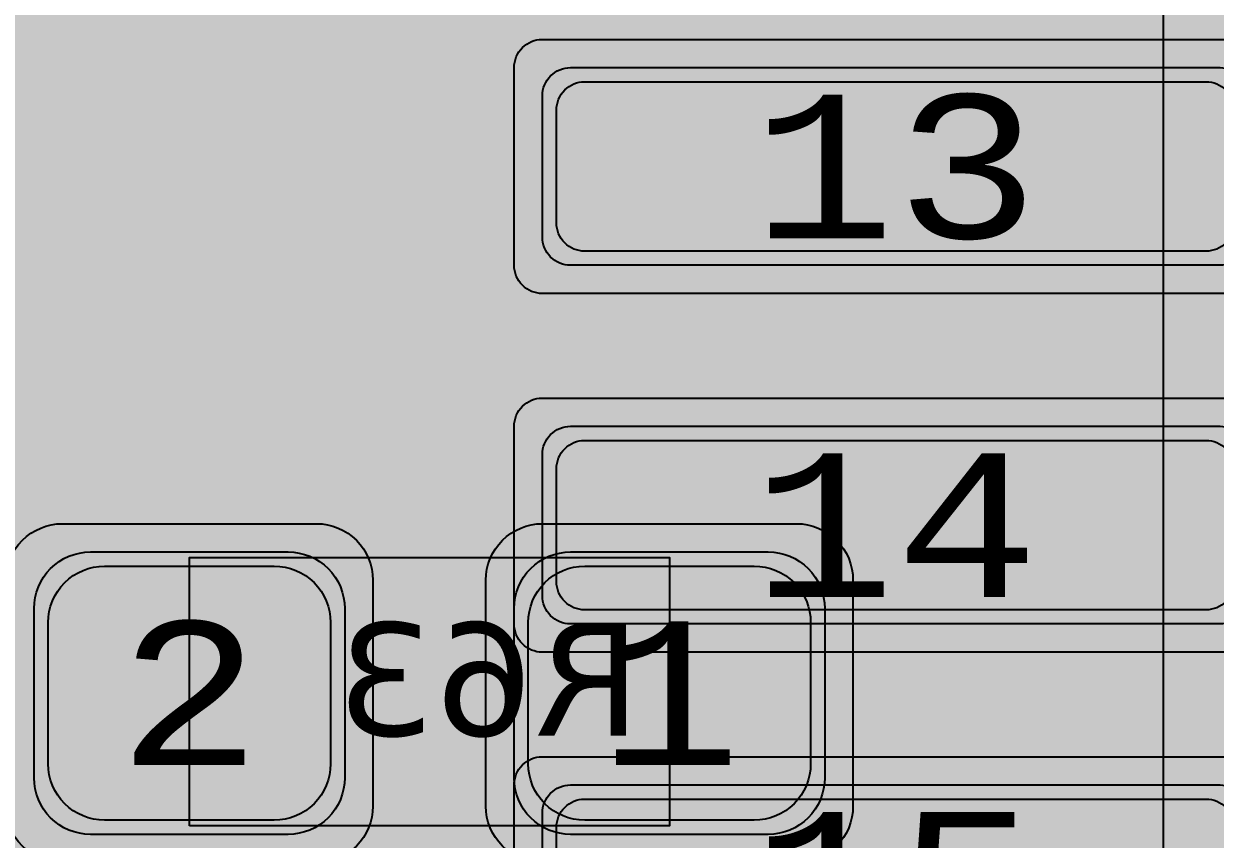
# Model space of a CAD drawing. Extents: x -28 to 199, y -61 to 255.
# Drawn here: x 135.814 to 140.033, y 96.983 to 99.87 of the extents above; entities that cross this region are included whole.
import ezdxf
from ezdxf.enums import TextEntityAlignment as Align

# ---------------------------------------------------------------- set-up
doc = ezdxf.new("R2010")
doc.units = 0
doc.header["$MEASUREMENT"] = 0
for name, color, linetype in [('ASSEMBLY_OUTLINES_BTM', 191, 'CONTINUOUS'), ('ASSEMBLY_OUTLINES_TOP', 102, 'CONTINUOUS'), ('ASSEMBLY_PART_NUMBERS_BTM', 191, 'CONTINUOUS'), ('ASSEMBLY_PART_NUMBERS_TOP', 102, 'CONTINUOUS'), ('ASSEMBLY_REF_DES_BTM', 191, 'CONTINUOUS'), ('DRILL_DRAWING', 21, 'CONTINUOUS'), ('GENERATED_SILKSCREEN_BTM', 255, 'CONTINUOUS'), ('GENERATED_SILKSCREEN_TOP', 140, 'CONTINUOUS'), ('PART_PADS_SMD_BTM', 10, 'CONTINUOUS'), ('PART_PADS_SMD_TOP', 150, 'CONTINUOUS'), ('PIN_NUMBERS_BTM', 8, 'CONTINUOUS'), ('PIN_NUMBERS_TOP', 8, 'CONTINUOUS'), ('PLACEMENT_OUTLINES_BTM', 222, 'CONTINUOUS'), ('PLACEMENT_OUTLINES_TOP', 130, 'CONTINUOUS'), ('PLANE_SHAPES_LAYER_2', 230, 'CONTINUOUS'), ('PLANE_SHAPES_LAYER_3', 81, 'CONTINUOUS'), ('SILKSCREEN_OUTLINES_BTM', 211, 'CONTINUOUS'), ('SILKSCREEN_OUTLINES_TOP', 150, 'CONTINUOUS'), ('SILKSCREEN_REF_DES_BTM', 211, 'CONTINUOUS'), ('SOLDERMASK_PADS_BTM', 12, 'CONTINUOUS'), ('SOLDERMASK_PADS_TOP', 180, 'CONTINUOUS'), ('SOLDERPASTE_PADS_BTM', 12, 'CONTINUOUS'), ('SOLDERPASTE_PADS_TOP', 180, 'CONTINUOUS'), ('TRACES_LAYER_BOTTOM', 10, 'CONTINUOUS'), ('TRACES_LAYER_TOP', 150, 'CONTINUOUS')]:
    doc.layers.add(name, color=color, linetype=linetype)
doc.styles.add('COURIER_NEW', font='COUR.TTF')
doc.styles.add('VERDANA', font='verdana.TTF')
doc.styles.add('VERIBEST_GERBER_0', font='txt')

msp = doc.modelspace()

# ---------------------------------------------------------------- hatches: boundary and pattern name
at = {"layer": 'PLANE_SHAPES_LAYER_2'}
h = msp.add_hatch(color=256, dxfattribs=at)
h.paths.add_polyline_path([(169.5, 129.25), (149.5, 129.25), (142.25, 122), (142.25, 90.5), (147.5, 90.5), (147.5, 80), (154, 80), (154, 69.25), (131.75, 69.25), (131.75, 73.25), (121.25, 73.25), (121.25, 81), (110.5, 81), (110.5, 125.75), (106.5, 125.75), (106.5, 128.75), (93.5, 128.75), (93.5, 120.25), (91.75, 120.25), (91.75, 121.5), (80, 121.5), (80, 118.25), (73.25, 118.25), (73.25, 124.5), (67.5, 124.5), (67.5, 128), (57.75, 128), (57.75, 120.25), (55.25, 120.25), (55.25, 121.5), (47.5, 121.5), (47.5, 119), (35, 119), (35, 134.75), (32.75, 134.75), (32.75, 159.75), (29.25, 159.75), (29.25, 175.25), (22.5, 175.25), (22.5, 195.25), (17.25, 195.25), (17.25, 198), (22.5, 198), (22.5, 216.5), (40.25, 216.5), (40.25, 235.5), (54.5, 235.5), (54.5, 254), (87.25, 254), (87.25, 236.25), (86.25, 236.25), (86.25, 228.75), (81, 228.75), (81, 218.75), (95.25, 218.75), (95.25, 194.5), (87, 194.5), (87, 172), (131.1, 172), (131.1, 208.75), (115.5, 208.75), (115.5, 213.75), (106.75, 213.75), (106.75, 218.75), (110.25, 222.25), (110.25, 226.25), (142.5, 226.25), (142.5, 221.5), (160.5, 221.5), (160.5, 240.75), (169.5, 240.75)])
h.paths.add_polyline_path([(35.5, 149.5), (41.75, 149.5), (41.75, 152), (39.25, 152), (39.25, 154), (37.75, 154), (37.75, 152), (35.5, 152)], flags=16)
h.paths.add_polyline_path([(37.5, 125.75), (37.5, 128.75), (42.75, 128.75), (42.75, 125.75)], flags=16)
h.paths.add_polyline_path([(52, 127.75), (52, 130.75), (54.25, 130.75), (54.25, 127.75)], flags=16)
h.paths.add_polyline_path([(50.75, 219.5), (50.75, 226.5), (71.75, 226.5), (71.75, 219.5)], flags=16)
h.paths.add_polyline_path([(66.5, 150.75), (66.5, 177.5), (72.25, 177.5), (72.25, 150.75)], flags=16)
h.paths.add_polyline_path([(47.25, 185.25), (73, 185.25), (73, 188.25), (70.25, 188.25), (70.25, 191), (47.25, 191)], flags=16)
h.paths.add_polyline_path([(84.5, 208), (84.5, 212.75), (85, 212.75), (85, 208)], flags=16)
h.paths.add_polyline_path([(61.5, 137.25), (87.75, 137.25), (87.75, 140.5), (84.75, 140.5), (84.75, 143), (61.5, 143)], flags=16)
h.paths.add_polyline_path([(88.75, 127), (88.75, 130), (91, 130), (91, 127)], flags=16)
h.paths.add_polyline_path([(85.5, 130.25), (85.5, 132.5), (91, 132.5), (91, 130.25)], flags=16)
h.paths.add_polyline_path([(108.75, 142.25), (135.75, 142.25), (135.75, 145.75), (132.25, 145.75), (132.25, 149), (108.75, 149)], flags=16)
h.paths.add_polyline_path([(114.25, 126.75), (140.75, 126.75), (140.75, 129.75), (137.25, 129.75), (137.25, 133), (114.25, 133)], flags=16)
h.paths.add_polyline_path([(155.25, 180.25), (166.25, 180.25), (166.25, 186.25), (152.25, 186.25), (152.25, 183), (155.25, 183)], flags=16)
at = {"layer": 'PLANE_SHAPES_LAYER_3'}
h = msp.add_hatch(color=256, dxfattribs=at)
h.paths.add_polyline_path([(169.5, 129.25), (149.5, 129.25), (142.25, 122), (142.25, 90.5), (147.5, 90.5), (147.5, 80), (154, 80), (154, 69.25), (131.75, 69.25), (131.75, 73.25), (121.25, 73.25), (121.25, 81), (110.5, 81), (110.5, 125.75), (106.5, 125.75), (106.5, 128.75), (93.5, 128.75), (93.5, 120.25), (91.75, 120.25), (91.75, 121.5), (80, 121.5), (80, 118.25), (73.25, 118.25), (73.25, 124.5), (67.5, 124.5), (67.5, 127.75), (58.25, 127.75), (58.25, 130.25), (88.75, 130.25), (88.75, 127), (91, 127), (91, 132.5), (55, 132.5), (55, 131.25), (52, 131.25), (52, 127.75), (55, 127.75), (55, 127.25), (57.75, 127.25), (57.75, 120.25), (55.25, 120.25), (55.25, 121.5), (47.5, 121.5), (47.5, 119), (35, 119), (35, 134.75), (32.75, 134.75), (32.75, 159.75), (29.25, 159.75), (29.25, 175.25), (22.5, 175.25), (22.5, 195.25), (17.25, 195.25), (17.25, 198), (22.5, 198), (22.5, 216.5), (40.25, 216.5), (40.25, 235.5), (54.5, 235.5), (54.5, 254), (87.25, 254), (87.25, 236.25), (86.25, 236.25), (86.25, 228.75), (81, 228.75), (81, 218.75), (95.25, 218.75), (95.25, 194.5), (87, 194.5), (87, 172), (131.1, 172), (131.1, 208.75), (115.5, 208.75), (115.5, 213.75), (106.75, 213.75), (106.75, 218.75), (110.25, 222.25), (110.25, 226.25), (142.5, 226.25), (142.5, 221.5), (160.5, 221.5), (160.5, 240.75), (169.5, 240.75)])
h.paths.add_polyline_path([(35.5, 149.5), (41.75, 149.5), (41.75, 152), (39.25, 152), (39.25, 154), (37.75, 154), (37.75, 152), (35.5, 152)], flags=16)
h.paths.add_polyline_path([(37.5, 125.75), (37.5, 128.75), (42.75, 128.75), (42.75, 125.75)], flags=16)
h.paths.add_polyline_path([(50.75, 219.5), (50.75, 226.5), (71.75, 226.5), (71.75, 219.5)], flags=16)
h.paths.add_polyline_path([(66.5, 150.75), (66.5, 177.5), (72.25, 177.5), (72.25, 150.75)], flags=16)
h.paths.add_polyline_path([(47.25, 185.25), (73, 185.25), (73, 188.25), (70.25, 188.25), (70.25, 191), (47.25, 191)], flags=16)
h.paths.add_polyline_path([(84.5, 208), (84.5, 212.75), (85, 212.75), (85, 208)], flags=16)
h.paths.add_polyline_path([(61.5, 137.25), (87.75, 137.25), (87.75, 140.5), (84.75, 140.5), (84.75, 143), (61.5, 143)], flags=16)
h.paths.add_polyline_path([(108.75, 142.25), (135.75, 142.25), (135.75, 145.75), (132.25, 145.75), (132.25, 149), (108.75, 149)], flags=16)
h.paths.add_polyline_path([(114.25, 126.75), (140.75, 126.75), (140.75, 129.75), (137.25, 129.75), (137.25, 133), (114.25, 133)], flags=16)
h.paths.add_polyline_path([(155.25, 180.25), (166.25, 180.25), (166.25, 186.25), (152.25, 186.25), (152.25, 183), (155.25, 183)], flags=16)

# ---------------------------------------------------------------- linework, layer by layer
at = {"layer": 'ASSEMBLY_OUTLINES_BTM'}
msp.add_lwpolyline([(136.4, 97.03), (136.4, 97.98), (138.1, 97.98), (138.1, 97.03)], close=True, dxfattribs=at)
at = {"layer": 'ASSEMBLY_OUTLINES_TOP', "const_width": 0.2}
msp.add_lwpolyline([(139.850002, 94.75), (139.850002, 105.25), (147.450002, 105.25), (147.450002, 94.75)], close=True, dxfattribs=at)
at = {"layer": 'GENERATED_SILKSCREEN_BTM', "const_width": 0.15}
for points in [[(136.8582, 99.6848), (136.6566, 99.5204), (136.6518, 99.5144), (136.6494, 99.5048), (136.6506, 99.4976), (136.653, 99.4916), (136.6566, 99.4868), (136.6626, 99.482), (136.6686, 99.4784), (136.6746, 99.4772), (136.6806, 99.4772), (136.6854, 99.4808), (136.8822, 99.6404), (137.271, 99.6404), (137.4558, 99.4892), (137.4558, 99.0584), (137.2926, 99.1916), (137.2878, 99.1928), (137.2854, 99.194), (137.2842, 99.194), (137.2842, 99.1952), (137.2782, 99.1964), (136.8738, 99.1964), (136.869, 99.1952), (136.869, 99.194), (136.8666, 99.194), (136.863, 99.1928), (136.8594, 99.1916), (136.6566, 99.0284), (136.6554, 99.0248), (136.653, 99.0236), (136.6518, 99.0224), (136.6518, 99.02), (136.6494, 99.0116), (136.6482, 99.008), (136.6482, 98.678), (136.6494, 98.672), (136.6518, 98.6672), (136.653, 98.6624), (136.6566, 98.6588), (136.8582, 98.4944), (136.8642, 98.492), (136.8654, 98.4908), (136.869, 98.4908), (136.8702, 98.4896), (136.8714, 98.4896), (136.8738, 98.4896), (137.2782, 98.4896), (137.283, 98.4908), (137.2878, 98.492), (137.2926, 98.4944), (137.4942, 98.6588), (137.4978, 98.6612), (137.499, 98.6624), (137.5014, 98.666), (137.5038, 98.6744), (137.505, 98.678), (137.505, 99.5012), (137.5038, 99.5072), (137.5014, 99.512), (137.499, 99.5144), (137.4978, 99.5168), (137.4942, 99.5204), (137.2926, 99.6848), (137.2878, 99.686), (137.2854, 99.6872), (137.283, 99.6884), (137.2782, 99.6896), (136.8738, 99.6896), (136.869, 99.6884), (136.8666, 99.6872), (136.863, 99.686), (136.8582, 99.6848)], [(137.9922, 99.6848), (137.7906, 99.5204), (137.787, 99.5144), (137.7858, 99.5096), (137.7834, 99.506), (137.7822, 99.5012), (137.7822, 99.3368), (137.7834, 99.332), (137.7858, 99.3248), (137.787, 99.3188), (137.7906, 99.3164), (138.5898, 98.6672), (138.5898, 98.5388), (137.8062, 98.5388), (137.7978, 98.5364), (137.7906, 98.5316), (137.787, 98.5232), (137.7858, 98.5136), (137.787, 98.5052), (137.7906, 98.4968), (137.7978, 98.492), (137.8062, 98.4896), (138.615, 98.4896), (138.6246, 98.492), (138.6306, 98.498), (138.6366, 98.504), (138.639, 98.5136), (138.639, 98.678), (138.6378, 98.6816), (138.6354, 98.69), (138.633, 98.6936), (138.6318, 98.696), (138.6282, 98.6984), (137.8302, 99.3488), (137.8302, 99.4892), (138.0174, 99.6404), (138.405, 99.6404), (138.6006, 99.4808), (138.609, 99.4784), (138.6174, 99.4796), (138.6246, 99.4832), (138.6306, 99.4904), (138.6342, 99.4976), (138.6354, 99.506), (138.6342, 99.5144), (138.6318, 99.518), (138.6282, 99.5204), (138.4266, 99.6848), (138.4218, 99.686), (138.4194, 99.6872), (138.417, 99.6884), (138.4122, 99.6896), (138.0078, 99.6896), (138.003, 99.6884), (138.0006, 99.6872), (137.997, 99.686), (137.9922, 99.6848)], [(139.5582, 98.4944), (139.7598, 98.6588), (139.7658, 98.6624), (139.767, 98.6672), (139.7694, 98.672), (139.7706, 98.678), (139.7706, 99.5012), (139.7694, 99.5072), (139.767, 99.512), (139.7646, 99.5144), (139.7634, 99.5168), (139.761, 99.5204), (139.5582, 99.6848), (139.5546, 99.686), (139.551, 99.6872), (139.5498, 99.6884), (139.545, 99.6896), (139.1406, 99.6896), (139.1346, 99.6884), (139.1322, 99.6872), (139.1286, 99.686), (139.125, 99.6848), (138.9222, 99.5204), (138.9174, 99.5144), (138.915, 99.5048), (138.9162, 99.4976), (138.9186, 99.4916), (138.9222, 99.4868), (138.9282, 99.482), (138.9342, 99.4784), (138.9402, 99.4772), (138.9462, 99.4772), (138.951, 99.4808), (139.149, 99.6404), (139.5366, 99.6404), (139.7214, 99.4892), (139.7214, 98.69), (139.5366, 98.5388), (139.149, 98.5388), (138.951, 98.6984), (138.9462, 98.7008), (138.9402, 98.702), (138.9342, 98.7008), (138.9282, 98.6972), (138.9222, 98.6924), (138.9186, 98.6864), (138.9162, 98.6792), (138.915, 98.672), (138.9174, 98.6648), (138.9222, 98.6588), (139.125, 98.4944), (139.1298, 98.492), (139.131, 98.4908), (139.1346, 98.4908), (139.1358, 98.4896), (139.137, 98.4896), (139.1406, 98.4896), (139.545, 98.4896), (139.5498, 98.4908), (139.5546, 98.492), (139.5582, 98.4944)], [(140.1078, 99.5612), (140.1018, 99.5552), (140.0994, 99.548), (140.1006, 99.5396), (140.1042, 99.5312), (140.1114, 99.5252)], [(137.4558, 98.996), (137.4558, 98.69), (137.271, 98.5388), (136.8834, 98.5388), (136.6962, 98.69), (136.6962, 98.996), (136.8834, 99.1484), (137.271, 99.1484), (137.4558, 98.996)], [(140.259, 99.11), (140.0562, 98.9456), (140.0526, 98.9408), (140.0514, 98.9348), (140.0502, 98.9312), (140.049, 98.9276), (140.0478, 98.9252), (140.0478, 98.678), (140.049, 98.6744), (140.0514, 98.666), (140.0526, 98.6636), (140.0562, 98.6588), (140.2578, 98.4944)], [(140.283, 98.5388), (140.0958, 98.69), (140.0958, 98.9132), (140.283, 99.0656)], [(139.5388, 97.1796), (139.674, 97.2892), (139.6764, 97.2908), (139.678, 97.2932), (139.6788, 97.2956), (139.6788, 97.298), (139.678, 97.3036), (139.6748, 97.3092), (139.6708, 97.3132), (139.666, 97.3164), (139.6604, 97.3172), (139.6548, 97.3156), (139.5244, 97.2092), (139.266, 97.2092), (139.1412, 97.31), (139.1412, 97.4588), (139.2644, 97.5604), (139.3972, 97.5604), (139.4036, 97.562), (139.4076, 97.5652), (139.41, 97.5708), (139.4108, 97.5764), (139.41, 97.582), (139.4076, 97.5868), (139.4036, 97.5908), (139.3972, 97.5924), (139.2644, 97.5924), (139.1412, 97.694), (139.1412, 97.8428), (139.266, 97.9436), (139.5244, 97.9436), (139.6548, 97.8372), (139.6604, 97.8356), (139.666, 97.8364), (139.6708, 97.8388), (139.6748, 97.8436), (139.678, 97.8484), (139.6788, 97.854), (139.6788, 97.8572), (139.678, 97.8596), (139.6764, 97.862), (139.674, 97.8636), (139.5388, 97.9732), (139.5364, 97.974), (139.534, 97.9748), (139.5332, 97.9756), (139.53, 97.9764), (139.2604, 97.9764), (139.2564, 97.9756), (139.2548, 97.9748), (139.2532, 97.974), (139.25, 97.9732), (139.1148, 97.8636), (139.1124, 97.8596), (139.1116, 97.8564), (139.11, 97.854), (139.1092, 97.8508), (139.1092, 97.686), (139.11, 97.6836), (139.1116, 97.678), (139.1124, 97.674), (139.1148, 97.6724), (139.2324, 97.5764), (139.1148, 97.4804), (139.114, 97.4788), (139.1124, 97.4772), (139.1116, 97.4764), (139.1116, 97.4748), (139.11, 97.4692), (139.1092, 97.4668), (139.1092, 97.302), (139.11, 97.298), (139.1116, 97.2948), (139.1124, 97.2916), (139.1148, 97.2892), (139.25, 97.1796), (139.2532, 97.178), (139.254, 97.1772), (139.2564, 97.1772), (139.2572, 97.1764), (139.258, 97.1764), (139.2604, 97.1764), (139.53, 97.1764), (139.5332, 97.1772), (139.5364, 97.178), (139.5388, 97.1796)], [(140.0052, 97.9732), (139.8708, 97.8636), (139.8676, 97.8596), (139.866, 97.8532), (139.8668, 97.8484), (139.8684, 97.8444), (139.8708, 97.8412), (139.8748, 97.838), (139.8788, 97.8356), (139.8828, 97.8348), (139.8868, 97.8348), (139.89, 97.8372), (140.0212, 97.9436), (140.2804, 97.9436)], [(140.2852, 97.9764), (140.0156, 97.9764), (140.0124, 97.9756), (140.0108, 97.9748), (140.0084, 97.974), (140.0052, 97.9732)], [(140.2852, 97.6476), (140.0156, 97.6476), (140.0124, 97.6468), (140.0124, 97.646), (140.0108, 97.646), (140.0084, 97.6452), (140.006, 97.6444), (139.8708, 97.5356), (139.87, 97.5332), (139.8684, 97.5324), (139.8676, 97.5316), (139.8676, 97.53), (139.866, 97.5244), (139.8652, 97.522), (139.8652, 97.302), (139.866, 97.298), (139.8676, 97.2948), (139.8684, 97.2916), (139.8708, 97.2892), (140.0052, 97.1796), (140.0092, 97.178), (140.01, 97.1772), (140.0124, 97.1772), (140.0132, 97.1764), (140.014, 97.1764), (140.0156, 97.1764), (140.2852, 97.1764)], [(140.4036, 97.514), (140.4036, 97.31), (140.2804, 97.2092), (140.022, 97.2092), (139.8972, 97.31), (139.8972, 97.514), (140.022, 97.6156), (140.2804, 97.6156), (140.4036, 97.514)]]:
    msp.add_lwpolyline(points, dxfattribs=at)
for points in [[(137.542098, 97.980005, 1.22306e-05), (137.542089, 97.979995), (136.957911, 97.979995, 1.22306e-05), (136.957902, 97.980005), (137.542098, 97.980005)], [(137.533844, 97.029995), (136.966156, 97.029995, 1.1642e-05), (136.966164, 97.030005), (137.533836, 97.030005, 1.1642e-05), (137.533844, 97.029995)]]:
    msp.add_lwpolyline(points, format="xyb", dxfattribs=at)
at = {"layer": 'GENERATED_SILKSCREEN_TOP', "const_width": 0.15}
for points in [[(139.849997, 99.79), (139.849997, 100.21), (139.850007, 100.21), (139.850007, 99.79)], [(139.849997, 98.52), (139.849997, 98.94), (139.850007, 98.94), (139.850007, 98.52)], [(139.849997, 97.25), (139.849997, 97.67), (139.850007, 97.67), (139.850007, 97.25)]]:
    msp.add_lwpolyline(points, close=True, dxfattribs=at)
at = {"layer": 'PART_PADS_SMD_BTM'}
for points in [[(136.95, 97.2, -0.4142135624), (136.75, 97), (136.05, 97, -0.4142135624), (135.85, 97.2), (135.85, 97.8, -0.4142135624), (136.05, 98), (136.75, 98, -0.4142135624), (136.95, 97.8)], [(138.65, 97.2, -0.4142135624), (138.45, 97), (137.75, 97, -0.4142135624), (137.55, 97.2), (137.55, 97.8, -0.4142135624), (137.75, 98), (138.45, 98, -0.4142135624), (138.65, 97.8)]]:
    msp.add_lwpolyline(points, format="xyb", close=True, dxfattribs=at)
at = {"layer": 'PART_PADS_SMD_TOP'}
for points in [[(140.150002, 99.115, -0.4142135624), (140.050002, 99.015), (137.750002, 99.015, -0.4142135624), (137.650002, 99.115), (137.650002, 99.615, -0.4142135624), (137.750002, 99.715), (140.050002, 99.715, -0.4142135624), (140.150002, 99.615)], [(140.150002, 97.845, -0.4142135624), (140.050002, 97.745), (137.750002, 97.745, -0.4142135624), (137.650002, 97.845), (137.650002, 98.345, -0.4142135624), (137.750002, 98.445), (140.050002, 98.445, -0.4142135624), (140.150002, 98.345)], [(140.150002, 96.575, -0.4142135624), (140.050002, 96.475), (137.750002, 96.475, -0.4142135624), (137.650002, 96.575), (137.650002, 97.075, -0.4142135624), (137.750002, 97.175), (140.050002, 97.175, -0.4142135624), (140.150002, 97.075)]]:
    msp.add_lwpolyline(points, format="xyb", close=True, dxfattribs=at)
at = {"layer": 'PLACEMENT_OUTLINES_BTM'}
msp.add_lwpolyline([(136.4, 97.03), (136.4, 97.98), (138.1, 97.98), (138.1, 97.03)], close=True, dxfattribs=at)
at = {"layer": 'PLACEMENT_OUTLINES_TOP'}
msp.add_lwpolyline([(139.850002, 94.75), (139.850002, 105.25), (147.450002, 105.25), (147.450002, 94.75)], close=True, dxfattribs=at)
at = {"layer": 'SILKSCREEN_OUTLINES_BTM'}
msp.add_lwpolyline([(136.4, 97.03), (136.4, 97.98), (138.1, 97.98), (138.1, 97.03)], close=True, dxfattribs=at)
at = {"layer": 'SILKSCREEN_OUTLINES_TOP'}
msp.add_lwpolyline([(139.850002, 94.75), (139.850002, 105.25), (147.450002, 105.25), (147.450002, 94.75)], close=True, dxfattribs=at)
at = {"layer": 'SOLDERMASK_PADS_BTM'}
for points in [[(137.05, 97.1, -0.4142135624), (136.85, 96.9), (135.95, 96.9, -0.4142135624), (135.75, 97.1), (135.75, 97.9, -0.4142135624), (135.95, 98.1), (136.85, 98.1, -0.4142135624), (137.05, 97.9)], [(138.75, 97.1, -0.4142135624), (138.55, 96.9), (137.65, 96.9, -0.4142135624), (137.45, 97.1), (137.45, 97.9, -0.4142135624), (137.65, 98.1), (138.55, 98.1, -0.4142135624), (138.75, 97.9)]]:
    msp.add_lwpolyline(points, format="xyb", close=True, dxfattribs=at)
at = {"layer": 'SOLDERMASK_PADS_TOP'}
for points in [[(140.250002, 99.015, -0.4142135624), (140.150002, 98.915), (137.650002, 98.915, -0.4142135624), (137.550002, 99.015), (137.550002, 99.715, -0.4142135624), (137.650002, 99.815), (140.150002, 99.815, -0.4142135624), (140.250002, 99.715)], [(140.250002, 97.745, -0.4142135624), (140.150002, 97.645), (137.650002, 97.645, -0.4142135624), (137.550002, 97.745), (137.550002, 98.445, -0.4142135624), (137.650002, 98.545), (140.150002, 98.545, -0.4142135624), (140.250002, 98.445)], [(140.250002, 96.475, -0.4142135624), (140.150002, 96.375), (137.650002, 96.375, -0.4142135624), (137.550002, 96.475), (137.550002, 97.175, -0.4142135624), (137.650002, 97.275), (140.150002, 97.275, -0.4142135624), (140.250002, 97.175)]]:
    msp.add_lwpolyline(points, format="xyb", close=True, dxfattribs=at)
at = {"layer": 'SOLDERPASTE_PADS_BTM'}
for points in [[(136.9, 97.25, -0.4142135624), (136.7, 97.05), (136.1, 97.05, -0.4142135624), (135.9, 97.25), (135.9, 97.75, -0.4142135624), (136.1, 97.95), (136.7, 97.95, -0.4142135624), (136.9, 97.75)], [(138.6, 97.25, -0.4142135624), (138.4, 97.05), (137.8, 97.05, -0.4142135624), (137.6, 97.25), (137.6, 97.75, -0.4142135624), (137.8, 97.95), (138.4, 97.95, -0.4142135624), (138.6, 97.75)]]:
    msp.add_lwpolyline(points, format="xyb", close=True, dxfattribs=at)
at = {"layer": 'SOLDERPASTE_PADS_TOP'}
for points in [[(140.100002, 99.165, -0.4142135624), (140.000002, 99.065), (137.800002, 99.065, -0.4142135624), (137.700002, 99.165), (137.700002, 99.565, -0.4142135624), (137.800002, 99.665), (140.000002, 99.665, -0.4142135624), (140.100002, 99.565)], [(140.100002, 97.895, -0.4142135624), (140.000002, 97.795), (137.800002, 97.795, -0.4142135624), (137.700002, 97.895), (137.700002, 98.295, -0.4142135624), (137.800002, 98.395), (140.000002, 98.395, -0.4142135624), (140.100002, 98.295)], [(140.100002, 96.625, -0.4142135624), (140.000002, 96.525), (137.800002, 96.525, -0.4142135624), (137.700002, 96.625), (137.700002, 97.025, -0.4142135624), (137.800002, 97.125), (140.000002, 97.125, -0.4142135624), (140.100002, 97.025)]]:
    msp.add_lwpolyline(points, format="xyb", close=True, dxfattribs=at)
at = {"layer": 'TRACES_LAYER_BOTTOM'}
for points, const_width in [([(126, 123.9), (126, 121.662601), (126.526518, 121.136083), (137.566081, 121.136083), (140.427, 118.275164), (140.427, 99.777), (138.15, 97.5), (138.1, 97.5)], 0.254), ([(138.6, 106.75), (138.6, 99.999951), (137.223001, 98.622952), (135.988013, 98.622952), (134.865061, 97.5), (129.531065, 97.5), (128.204065, 96.173), (126.02977, 96.173), (125.630863, 96.571907), (123.335047, 96.571907), (122.908437, 96.998517)], 0.254), ([(129.75, 100.1), (131.50493, 98.34507), (134.637131, 98.34507), (135.664966, 99.372905), (136.684735, 99.372905), (137.401611, 100.089781), (137.401611, 103.04571), (136.697321, 103.75), (135.35, 103.75)], 0.35), ([(134.6, 95.95), (135.478768, 96.828768), (135.728768, 96.828768), (136.4, 97.5)], 0.35)]:
    msp.add_lwpolyline(points, dxfattribs=dict(at, const_width=const_width))
at = {"layer": 'TRACES_LAYER_TOP', "const_width": 0.35}
for points in [[(135.1, 99.25), (136.592501, 99.25), (136.707501, 99.365), (138.900002, 99.365)], [(135.1, 97.5), (135.975, 97.5), (136.57, 98.095), (138.900002, 98.095)], [(135.1, 95.75), (135.1, 96.207036), (136.385427, 96.207036), (137.003391, 96.825), (138.900002, 96.825)]]:
    msp.add_lwpolyline(points, dxfattribs=at)

# ---------------------------------------------------------------- texts
at = {"layer": 'ASSEMBLY_PART_NUMBERS_BTM', "style": 'VERIBEST_GERBER_0', "text_generation_flag": 2}
msp.add_text('ERJ-3GEY0R00V', height=2.032, dxfattribs=at).set_placement((138.75, 97.54), align=Align.TOP_LEFT)
at = {"layer": 'ASSEMBLY_PART_NUMBERS_TOP', "style": 'VERIBEST_GERBER_0'}
for s, p in [('GRM1885C1H102JA01D', (134.25, 101.79)), ('ERJ-3EKF1022V', (126.75, 101.04)), ('ERJ-3GEY0R00V', (134.25, 100.04)), ('ERJ-3EKF10R0V', (125, 98.940002)), ('ERJ-3GEY0R00V', (134.25, 98.29))]:
    msp.add_text(s, height=2.032, dxfattribs=at).set_placement(p, align=Align.TOP_LEFT)
at = {"layer": 'ASSEMBLY_REF_DES_BTM', "style": 'VERDANA', "text_generation_flag": 2}
for s, height, p in [('OSC26', 1, (140.56, 99.76)), ('R63', 0.4, (138, 97.75))]:
    msp.add_text(s, height=height, dxfattribs=at).set_placement(p, align=Align.TOP_LEFT)
at = {"layer": 'DRILL_DRAWING', "style": 'VERIBEST_GERBER_0'}
msp.add_text('B', height=2, dxfattribs=at).set_placement((136.5, 100.5), align=Align.MIDDLE_CENTER)
at = {"layer": 'PIN_NUMBERS_BTM', "style": 'COURIER_NEW'}
for s, p in [('13', (138.900002, 99.365)), ('14', (138.900002, 98.095)), ('2', (136.4, 97.5)), ('1', (138.1, 97.5)), ('15', (138.900002, 96.825))]:
    msp.add_text(s, height=0.508, dxfattribs=at).set_placement(p, align=Align.MIDDLE_CENTER)
at = {"layer": 'PIN_NUMBERS_TOP', "style": 'COURIER_NEW'}
for s, p in [('13', (138.900002, 99.365)), ('14', (138.900002, 98.095)), ('2', (136.4, 97.5)), ('1', (138.1, 97.5)), ('15', (138.900002, 96.825))]:
    msp.add_text(s, height=0.508, dxfattribs=at).set_placement(p, align=Align.MIDDLE_CENTER)
at = {"layer": 'SILKSCREEN_REF_DES_BTM', "style": 'VERIBEST_GERBER_0', "text_generation_flag": 2}
for s, height, p in [('OSC26', 1.2, (142.2, 99.71)), ('R63', 0.8, (141.3, 97.99))]:
    msp.add_text(s, height=height, dxfattribs=at).set_placement(p, align=Align.TOP_LEFT)

doc.saveas('drawing.dxf')
